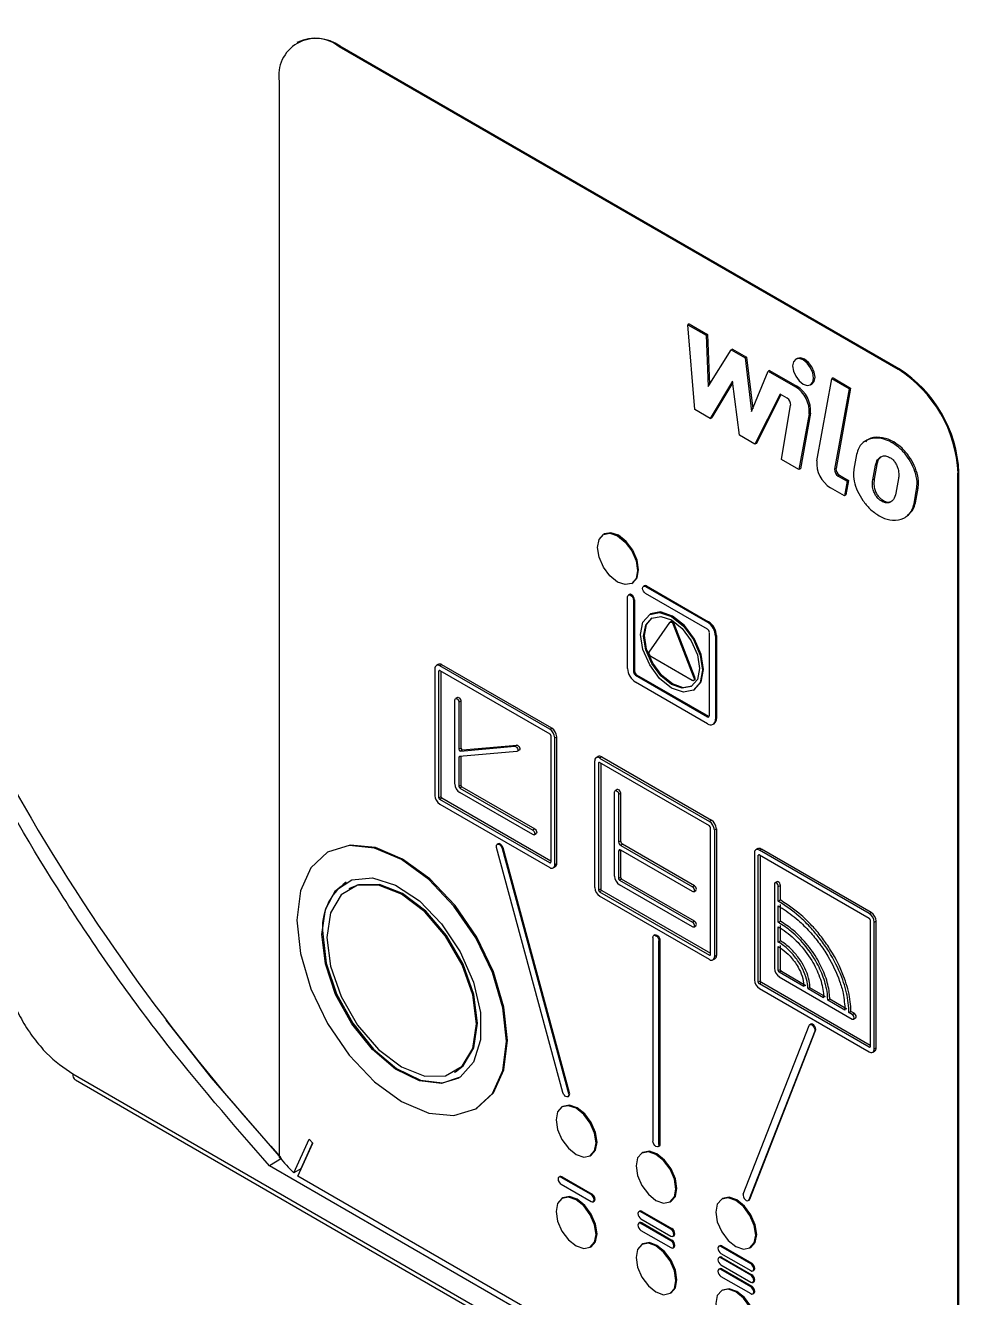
# Model space of a CAD drawing. Extents: x 150 to 4150, y 50 to 2920.
# Drawn here: x 3420.9 to 3504.5, y 1403 to 1515.7 of the extents above; entities that cross this region are included whole.
import ezdxf

# ---------------------------------------------------------------- set-up
doc = ezdxf.new("R2010")
doc.units = 0
doc.header["$LTSCALE"] = 10
doc.linetypes.add('SLD-KATı', pattern=[0])
doc.layers.get('0').update_dxf_attribs({"linetype": 'CONTINUOUS'})

msp = doc.modelspace()

# ---------------------------------------------------------------- linework, layer by layer
at = {"color": 7, "linetype": 'SLD-KATı'}
for p, q in [((3445.03, 1514.26), (3444.94, 1514.21)), ((3448.69, 1513.84), (3448.78, 1513.89)), ((3498.19, 1485.27), (3448.69, 1513.84)), ((3498.28, 1485.32), (3448.78, 1513.89)), ((3443.39, 1510.78), (3443.39, 1415.47)), ((3479.7, 1489.29), (3479.57, 1489.21)), ((3480.19, 1481.71), (3479.57, 1489.21)), ((3479.57, 1489.21), (3481.18, 1488.29)), ((3479.7, 1489.29), (3481.31, 1488.36)), ((3481.31, 1488.36), (3481.18, 1488.29)), ((3481.18, 1488.29), (3481.37, 1483.75)), ((3481.31, 1488.36), (3481.49, 1483.94)), ((3481.37, 1483.75), (3483.41, 1487)), ((3483.53, 1487.07), (3483.41, 1487)), ((3483.41, 1487), (3484.65, 1486.29)), ((3483.53, 1487.07), (3484.77, 1486.36)), ((3484.77, 1486.36), (3484.65, 1486.29)), ((3484.65, 1486.29), (3485.2, 1481.53)), ((3484.77, 1486.36), (3485.31, 1481.78)), ((3489.25, 1486.24), (3489.13, 1486.17)), ((3498.28, 1485.32), (3498.19, 1485.27)), ((3483.53, 1484.21), (3481.55, 1480.93)), ((3484.15, 1479.43), (3483.53, 1484.21)), ((3485.2, 1481.53), (3486.69, 1485.11)), ((3486.81, 1485.18), (3486.69, 1485.11)), ((3486.69, 1485.11), (3489.09, 1483.72)), ((3486.81, 1485.18), (3489.22, 1483.79)), ((3490.99, 1477.17), (3492.31, 1484.43)), ((3492.43, 1484.51), (3492.31, 1484.43)), ((3493.86, 1483.54), (3492.31, 1484.43)), ((3492.43, 1484.51), (3493.98, 1483.61)), ((3483.55, 1484.1), (3481.68, 1481)), ((3487.74, 1483.07), (3485.51, 1478.64)), ((3487.81, 1483.03), (3485.64, 1478.71)), ((3488.37, 1482.71), (3487.74, 1483.07)), ((3489.22, 1483.79), (3489.09, 1483.72)), ((3490.44, 1483.9), (3490.56, 1483.97)), ((3493.86, 1483.54), (3492.56, 1476.42)), ((3493.98, 1483.61), (3492.69, 1476.5)), ((3493.86, 1483.54), (3493.98, 1483.61)), ((3487.87, 1477.28), (3488.67, 1482.11)), ((3481.55, 1480.93), (3480.19, 1481.71)), ((3481.55, 1480.93), (3481.68, 1481)), ((3490.31, 1481.32), (3489.41, 1476.39)), ((3490.43, 1481.39), (3489.54, 1476.46)), ((3490.43, 1481.39), (3490.31, 1481.32)), ((3485.51, 1478.64), (3484.15, 1479.43)), ((3485.64, 1478.71), (3485.51, 1478.64)), ((3497.67, 1478.77), (3497.8, 1478.84)), ((3494.51, 1477.73), (3494.27, 1476.44)), ((3489.41, 1476.39), (3487.87, 1477.28)), ((3489.54, 1476.46), (3489.41, 1476.39)), ((3492.56, 1476.42), (3492.69, 1476.5)), ((3495.95, 1475.48), (3496.18, 1476.77)), ((3496.3, 1476.84), (3496.07, 1475.55)), ((3496.3, 1476.84), (3496.18, 1476.77)), ((3492.99, 1475.9), (3492.87, 1475.82)), ((3492.87, 1475.82), (3493.67, 1475.36)), ((3492.99, 1475.9), (3493.79, 1475.43)), ((3493.67, 1475.36), (3493.43, 1474.07)), ((3493.79, 1475.43), (3493.56, 1474.14)), ((3493.79, 1475.43), (3493.67, 1475.36)), ((3496.07, 1475.55), (3495.95, 1475.48)), ((3498.22, 1475.59), (3497.99, 1474.3)), ((3503.49, 1476.08), (3503.58, 1476.13)), ((3503.49, 1380.78), (3503.49, 1476.08)), ((3503.58, 1380.83), (3503.58, 1476.13)), ((3493.43, 1474.07), (3492.21, 1474.78)), ((3493.56, 1474.14), (3493.43, 1474.07)), ((3499.6, 1473.37), (3499.83, 1474.66)), ((3499.72, 1473.44), (3499.95, 1474.73)), ((3499.83, 1474.66), (3499.95, 1474.73)), ((3496.83, 1473.68), (3496.7, 1473.61)), ((3496.79, 1473.55), (3496.7, 1473.61)), ((3496.92, 1473.63), (3496.79, 1473.55)), ((3496.83, 1473.68), (3496.92, 1473.63)), ((3499.72, 1473.44), (3499.6, 1473.37)), ((3472.19, 1470.69), (3472.1, 1470.64)), ((3474.6, 1466.31), (3474.69, 1466.36)), ((3475.73, 1466.09), (3475.64, 1466.04)), ((3474.23, 1458.78), (3474.23, 1465.11)), ((3474.4, 1465.33), (3474.31, 1465.28)), ((3475.82, 1466.03), (3475.91, 1466.08)), ((3475.82, 1466.03), (3481.3, 1462.86)), ((3481.3, 1462.25), (3475.82, 1465.41)), ((3475.91, 1466.08), (3481.39, 1462.91)), ((3474.76, 1464.8), (3474.85, 1464.85)), ((3474.76, 1464.8), (3474.76, 1458.47)), ((3474.85, 1464.85), (3474.85, 1458.52)), ((3476.13, 1460.23), (3477.97, 1462.85)), ((3476.27, 1463.61), (3476.19, 1463.56)), ((3478.09, 1462.92), (3478, 1462.87)), ((3478.36, 1462.72), (3478.28, 1462.67)), ((3480.2, 1457.99), (3478.36, 1462.72)), ((3481.39, 1462.91), (3481.3, 1462.86)), ((3478.28, 1462.67), (3480.11, 1457.94)), ((3481.48, 1454.59), (3481.48, 1461.94)), ((3482.01, 1461.64), (3482.1, 1461.69)), ((3482.01, 1461.64), (3482.01, 1454.29)), ((3482.1, 1461.69), (3482.1, 1454.34)), ((3479.96, 1457.72), (3476.29, 1459.84)), ((3457.17, 1458.75), (3457.17, 1447.52)), ((3457.48, 1459.14), (3457.3, 1459.03)), ((3457.53, 1447.32), (3457.53, 1458.54)), ((3457.79, 1459.1), (3457.62, 1459)), ((3467.34, 1453.39), (3457.62, 1459)), ((3457.62, 1458.59), (3467.34, 1452.98)), ((3457.71, 1447.42), (3457.71, 1458.54)), ((3467.52, 1453.49), (3457.79, 1459.1)), ((3474.76, 1458.47), (3474.85, 1458.52)), ((3474.94, 1458.17), (3475.03, 1458.22)), ((3475.03, 1458.22), (3481.39, 1454.54)), ((3474.94, 1458.17), (3481.3, 1454.49)), ((3481.3, 1453.88), (3474.94, 1457.55)), ((3480.08, 1457.71), (3480.17, 1457.76)), ((3480.11, 1457.94), (3480.2, 1457.99)), ((3458.94, 1448.54), (3458.94, 1455.99)), ((3459.17, 1456.21), (3458.99, 1456.11)), ((3480.06, 1456.85), (3480.15, 1456.9)), ((3459.47, 1455.89), (3459.3, 1455.79)), ((3459.3, 1455.79), (3459.3, 1451.62)), ((3459.47, 1455.89), (3459.47, 1451.72)), ((3481.3, 1454.49), (3481.39, 1454.54)), ((3481.8, 1453.83), (3481.89, 1453.88)), ((3482.1, 1454.34), (3482.01, 1454.29)), ((3467.34, 1453.39), (3467.52, 1453.49)), ((3467.43, 1452.83), (3467.43, 1441.6)), ((3467.78, 1452.62), (3467.96, 1452.73)), ((3467.78, 1441.4), (3467.78, 1452.62)), ((3467.96, 1441.5), (3467.96, 1452.73)), ((3459.3, 1451.62), (3459.47, 1451.72)), ((3459.43, 1451.45), (3464.24, 1451.88)), ((3459.61, 1451.56), (3459.43, 1451.45)), ((3459.61, 1451.56), (3464.42, 1451.99)), ((3464.42, 1451.99), (3464.24, 1451.88)), ((3464.46, 1451.44), (3464.63, 1451.54)), ((3459.3, 1450.91), (3459.3, 1448.34)), ((3464.42, 1451.43), (3459.34, 1450.97)), ((3459.47, 1450.99), (3459.47, 1448.44)), ((3471.32, 1439.36), (3471.32, 1450.58)), ((3471.62, 1450.97), (3471.45, 1450.87)), ((3471.67, 1450.38), (3471.67, 1439.15)), ((3471.94, 1450.94), (3471.76, 1450.84)), ((3471.76, 1450.84), (3481.48, 1445.23)), ((3481.48, 1444.82), (3471.76, 1450.43)), ((3471.85, 1450.38), (3471.85, 1439.25)), ((3471.94, 1450.94), (3481.66, 1445.33)), ((3459.3, 1448.34), (3459.47, 1448.44)), ((3459.56, 1448.29), (3459.38, 1448.18)), ((3459.38, 1448.18), (3465.84, 1444.46)), ((3459.56, 1448.29), (3466.01, 1444.56)), ((3457.53, 1447.32), (3457.71, 1447.42)), ((3457.79, 1447.27), (3457.62, 1447.16)), ((3467.34, 1441.55), (3457.62, 1447.16)), ((3467.43, 1441.7), (3457.79, 1447.27)), ((3465.84, 1444.05), (3459.38, 1447.78)), ((3473.08, 1440.38), (3473.08, 1447.83)), ((3473.31, 1448.04), (3473.14, 1447.94)), ((3473.62, 1447.73), (3473.44, 1447.62)), ((3473.44, 1447.62), (3473.44, 1443.4)), ((3473.62, 1443.5), (3473.62, 1447.73)), ((3457.62, 1446.75), (3467.34, 1441.14)), ((3481.66, 1445.33), (3481.48, 1445.23)), ((3466.01, 1444.56), (3465.84, 1444.46)), ((3465.96, 1444.04), (3466.14, 1444.14)), ((3481.57, 1433.44), (3481.57, 1444.66)), ((3482.1, 1444.56), (3481.92, 1444.46)), ((3481.92, 1444.46), (3481.92, 1433.23)), ((3482.1, 1444.56), (3482.1, 1433.34)), ((3447.75, 1442.54), (3447.66, 1442.49)), ((3468.5, 1421.21), (3462.63, 1442.9)), ((3462.77, 1443.24), (3462.69, 1443.19)), ((3463.21, 1442.88), (3463.12, 1442.83)), ((3463.12, 1442.83), (3469, 1421.13)), ((3469.09, 1421.18), (3463.21, 1442.88)), ((3473.44, 1443.4), (3473.62, 1443.5)), ((3473.62, 1442.69), (3473.44, 1442.59)), ((3473.44, 1442.59), (3473.44, 1440.17)), ((3473.79, 1443.2), (3473.62, 1443.1)), ((3473.62, 1443.1), (3479.98, 1439.42)), ((3479.98, 1439.01), (3473.62, 1442.69)), ((3473.62, 1440.28), (3473.62, 1442.69)), ((3480.16, 1439.52), (3473.79, 1443.2)), ((3485.77, 1442.81), (3485.59, 1442.71)), ((3485.9, 1442.67), (3486.08, 1442.78)), ((3495.62, 1437.06), (3485.9, 1442.67)), ((3495.8, 1437.16), (3486.08, 1442.78)), ((3467.78, 1441.4), (3467.96, 1441.5)), ((3485.46, 1442.42), (3485.46, 1431.19)), ((3485.81, 1430.99), (3485.81, 1442.22)), ((3485.9, 1442.27), (3495.62, 1436.65)), ((3485.99, 1431.09), (3485.99, 1442.22)), ((3467.65, 1441.11), (3467.83, 1441.21)), ((3473.44, 1440.17), (3473.62, 1440.28)), ((3449.62, 1439.29), (3449.54, 1439.24)), ((3471.67, 1439.15), (3471.85, 1439.25)), ((3471.94, 1439.1), (3471.76, 1439)), ((3471.94, 1439.1), (3481.57, 1433.54)), ((3473.7, 1440.12), (3473.53, 1440.02)), ((3473.53, 1440.02), (3479.98, 1436.3)), ((3479.98, 1435.89), (3473.53, 1439.61)), ((3480.16, 1436.4), (3473.7, 1440.12)), ((3480.16, 1439.52), (3479.98, 1439.42)), ((3480.1, 1439), (3480.28, 1439.1)), ((3487.23, 1439.66), (3487.23, 1432.21)), ((3487.46, 1439.88), (3487.28, 1439.78)), ((3487.58, 1439.46), (3487.76, 1439.56)), ((3487.58, 1438.16), (3487.58, 1439.46)), ((3487.76, 1438.27), (3487.76, 1439.56)), ((3471.76, 1439), (3481.48, 1433.39)), ((3481.48, 1432.98), (3471.76, 1438.59)), ((3487.58, 1438.16), (3487.76, 1438.27)), ((3487.58, 1436.29), (3487.58, 1437.75)), ((3487.76, 1436.39), (3487.76, 1437.85)), ((3495.62, 1437.06), (3495.8, 1437.16)), ((3480.16, 1436.4), (3479.98, 1436.3)), ((3480.1, 1435.87), (3480.28, 1435.98)), ((3487.58, 1436.29), (3487.76, 1436.39)), ((3487.58, 1434.53), (3487.58, 1435.89)), ((3487.76, 1434.64), (3487.76, 1435.99)), ((3495.71, 1436.5), (3495.71, 1425.27)), ((3496.07, 1436.3), (3496.24, 1436.4)), ((3496.07, 1425.07), (3496.07, 1436.3)), ((3496.24, 1425.17), (3496.24, 1436.4)), ((3476.48, 1434.95), (3476.48, 1416.9)), ((3476.64, 1435.17), (3476.56, 1435.12)), ((3477.01, 1434.64), (3477.1, 1434.69)), ((3477.01, 1416.59), (3477.01, 1434.64)), ((3477.1, 1434.69), (3477.1, 1416.64)), ((3487.58, 1434.53), (3487.76, 1434.64)), ((3487.58, 1432.01), (3487.58, 1434.13)), ((3487.76, 1432.11), (3487.76, 1434.23)), ((3481.79, 1432.95), (3481.97, 1433.05)), ((3482.1, 1433.34), (3481.92, 1433.23)), ((3487.58, 1432.01), (3487.76, 1432.11)), ((3487.85, 1431.96), (3487.67, 1431.86)), ((3489.84, 1430.6), (3487.67, 1431.86)), ((3487.67, 1431.45), (3494.12, 1427.72)), ((3487.85, 1431.96), (3490.02, 1430.7)), ((3485.81, 1430.99), (3485.99, 1431.09)), ((3486.08, 1430.94), (3485.9, 1430.83)), ((3495.62, 1425.22), (3485.9, 1430.83)), ((3485.9, 1430.43), (3495.62, 1424.81)), ((3495.71, 1425.38), (3486.08, 1430.94)), ((3490.38, 1430.49), (3490.21, 1430.39)), ((3491.59, 1429.59), (3490.21, 1430.39)), ((3491.77, 1429.69), (3490.38, 1430.49)), ((3492.13, 1429.48), (3491.96, 1429.38)), ((3493.48, 1428.5), (3491.96, 1429.38)), ((3493.66, 1428.6), (3492.13, 1429.48)), ((3493.83, 1428.3), (3494.01, 1428.4)), ((3494.12, 1428.13), (3493.83, 1428.3)), ((3494.3, 1428.23), (3494.01, 1428.4)), ((3494.12, 1428.13), (3494.3, 1428.23)), ((3494.25, 1427.71), (3494.42, 1427.81)), ((3484.48, 1412.2), (3490.3, 1427.14)), ((3485.07, 1411.75), (3490.88, 1426.69)), ((3490.45, 1427.26), (3490.36, 1427.21)), ((3490.8, 1426.64), (3490.88, 1426.69)), ((3490.8, 1426.64), (3484.98, 1411.7)), ((3495.94, 1424.78), (3496.11, 1424.88)), ((3496.07, 1425.07), (3496.24, 1425.17)), ((3425.1, 1422.85), (3520.9, 1367.55)), ((3425.33, 1422.33), (3521.13, 1367.03)), ((3458.91, 1423), (3459, 1423.05)), ((3469, 1421.13), (3469.09, 1421.18)), ((3468.51, 1419.98), (3468.42, 1419.93)), ((3468.94, 1420.85), (3469.03, 1420.9)), ((3460.78, 1419.76), (3460.87, 1419.81)), ((3444.67, 1414.09), (3446.03, 1417.07)), ((3445.03, 1413.81), (3446.36, 1416.73)), ((3446.34, 1416.75), (3445.29, 1414.45)), ((3446.03, 1417.07), (3446.36, 1416.73)), ((3477.1, 1416.64), (3477.01, 1416.59)), ((3470.92, 1415.6), (3471.01, 1415.65)), ((3475.58, 1415.9), (3475.49, 1415.85)), ((3476.93, 1416.42), (3477.02, 1416.47)), ((3443.6, 1415.35), (3442.53, 1414.7)), ((3470.56, 1398.52), (3442.53, 1414.7)), ((3445.29, 1414.45), (3444.67, 1414.09)), ((3445.29, 1414.37), (3445.23, 1414.41)), ((3470.6, 1399.04), (3445.03, 1413.81)), ((3468.25, 1413.76), (3468.16, 1413.71)), ((3468.35, 1413.69), (3468.44, 1413.75)), ((3471, 1412.16), (3468.35, 1413.69)), ((3468.44, 1413.75), (3471.09, 1412.21)), ((3468.35, 1413.08), (3471, 1411.55)), ((3471.09, 1412.21), (3471, 1412.16)), ((3468.51, 1411.88), (3468.42, 1411.83)), ((3471.19, 1411.53), (3471.27, 1411.58)), ((3477.99, 1411.52), (3478.08, 1411.57)), ((3482.65, 1411.82), (3482.57, 1411.77)), ((3484.92, 1411.63), (3485, 1411.68)), ((3485.07, 1411.75), (3484.98, 1411.7)), ((3475.32, 1410.7), (3475.23, 1410.65)), ((3475.42, 1410.63), (3475.51, 1410.68)), ((3478.07, 1409.1), (3475.42, 1410.63)), ((3475.42, 1410.02), (3478.07, 1408.49)), ((3475.51, 1410.68), (3478.16, 1409.15)), ((3475.32, 1409.68), (3475.23, 1409.63)), ((3475.42, 1409.61), (3475.51, 1409.66)), ((3478.07, 1408.08), (3475.42, 1409.61)), ((3475.42, 1409), (3478.07, 1407.47)), ((3475.51, 1409.66), (3478.16, 1408.13)), ((3478.16, 1409.15), (3478.07, 1409.1)), ((3470.92, 1407.5), (3471.01, 1407.55)), ((3475.58, 1407.8), (3475.49, 1407.75)), ((3478.16, 1408.13), (3478.07, 1408.08)), ((3478.26, 1408.47), (3478.35, 1408.52)), ((3478.26, 1407.45), (3478.35, 1407.5)), ((3482.39, 1407.64), (3482.3, 1407.59)), ((3482.49, 1407.57), (3482.58, 1407.62)), ((3485.14, 1406.04), (3482.49, 1407.57)), ((3482.58, 1407.62), (3485.23, 1406.09)), ((3485.06, 1407.44), (3485.15, 1407.49)), ((3482.39, 1406.62), (3482.3, 1406.57)), ((3482.49, 1406.96), (3485.14, 1405.43)), ((3482.49, 1406.55), (3482.58, 1406.6)), ((3485.14, 1405.02), (3482.49, 1406.55)), ((3482.58, 1406.6), (3485.23, 1405.07)), ((3482.39, 1405.6), (3482.3, 1405.55)), ((3482.49, 1405.94), (3485.14, 1404.41)), ((3482.49, 1405.53), (3482.58, 1405.58)), ((3485.14, 1404), (3482.49, 1405.53)), ((3482.58, 1405.58), (3485.23, 1404.05)), ((3485.23, 1406.09), (3485.14, 1406.04)), ((3485.33, 1405.41), (3485.42, 1405.46)), ((3482.49, 1404.92), (3485.14, 1403.39)), ((3485.23, 1405.07), (3485.14, 1405.02)), ((3485.33, 1404.39), (3485.42, 1404.44)), ((3477.99, 1403.42), (3478.08, 1403.47)), ((3482.65, 1403.71), (3482.57, 1403.66)), ((3485.23, 1404.05), (3485.14, 1404)), ((3485.33, 1403.37), (3485.42, 1403.42))]:
    msp.add_line(p, q, dxfattribs=at)
at = {"color": 8, "linetype": 'SLD-KATı'}
for p, q in [((3457.62, 1458.59), (3457.53, 1458.54)), ((3459.42, 1450.98), (3459.3, 1450.91)), ((3471.76, 1450.43), (3471.67, 1450.38)), ((3467.34, 1441.55), (3467.43, 1441.6)), ((3485.9, 1442.27), (3485.81, 1442.22)), ((3481.48, 1433.39), (3481.57, 1433.44)), ((3495.62, 1425.22), (3495.71, 1425.27))]:
    msp.add_line(p, q, dxfattribs=at)
at = {"color": 7, "linetype": 'SLD-KATı', "flags": 128}
for points in [[(3488.85, 1485.57), (3488.93, 1485.12), (3489.13, 1484.66), (3489.43, 1484.25), (3489.78, 1483.96), (3490.14, 1483.84), (3490.44, 1483.9), (3490.64, 1484.13), (3490.71, 1484.5), (3490.64, 1484.95), (3490.44, 1485.41), (3490.14, 1485.82), (3489.78, 1486.11), (3489.43, 1486.23), (3489.13, 1486.17), (3488.93, 1485.94), (3488.85, 1485.57)], [(3490.56, 1483.97), (3490.56, 1483.97), (3490.76, 1484.2), (3490.83, 1484.57), (3490.76, 1485.02), (3490.56, 1485.49), (3490.26, 1485.89), (3489.91, 1486.18), (3489.55, 1486.3), (3489.25, 1486.24)], [(3471.58, 1469.5), (3471.72, 1470.2), (3472.1, 1470.64), (3472.67, 1470.75), (3473.35, 1470.52), (3474.03, 1469.97), (3474.6, 1469.2), (3474.98, 1468.31), (3475.12, 1467.45), (3474.98, 1466.75), (3474.6, 1466.31), (3474.03, 1466.2), (3473.35, 1466.43), (3472.67, 1466.98), (3472.1, 1467.75), (3471.72, 1468.64), (3471.58, 1469.5)], [(3474.69, 1466.36), (3474.69, 1466.36), (3475.07, 1466.8), (3475.21, 1467.51), (3475.07, 1468.36), (3474.69, 1469.25), (3474.11, 1470.02), (3473.44, 1470.57), (3472.76, 1470.8), (3472.19, 1470.69)], [(3475.91, 1466.08), (3475.81, 1466.11), (3475.73, 1466.09)], [(3474.23, 1465.11), (3474.25, 1465.21), (3474.31, 1465.28), (3474.4, 1465.29), (3474.5, 1465.26), (3474.6, 1465.18), (3474.69, 1465.06), (3474.74, 1464.93), (3474.76, 1464.8)], [(3474.85, 1464.85), (3474.83, 1464.98), (3474.77, 1465.11), (3474.69, 1465.23), (3474.59, 1465.31), (3474.49, 1465.35), (3474.4, 1465.33)], [(3475.82, 1465.41), (3475.72, 1465.49), (3475.64, 1465.61), (3475.58, 1465.74), (3475.56, 1465.87), (3475.58, 1465.98), (3475.64, 1466.04), (3475.72, 1466.06), (3475.82, 1466.03)], [(3475.38, 1461.79), (3475.59, 1462.88), (3476.19, 1463.56), (3477.07, 1463.74), (3478.12, 1463.37), (3479.17, 1462.53), (3480.06, 1461.33), (3480.65, 1459.96), (3480.86, 1458.63), (3480.65, 1457.54), (3480.06, 1456.85), (3479.17, 1456.68), (3478.12, 1457.04), (3477.07, 1457.89), (3476.19, 1459.09), (3475.59, 1460.46), (3475.38, 1461.79)], [(3475.65, 1461.64), (3475.84, 1462.62), (3476.37, 1463.24), (3477.18, 1463.39), (3478.12, 1463.07), (3479.07, 1462.3), (3479.87, 1461.22), (3480.41, 1459.98), (3480.6, 1458.78), (3480.41, 1457.79), (3479.87, 1457.18), (3479.07, 1457.02), (3478.12, 1457.35), (3477.18, 1458.11), (3476.37, 1459.2), (3475.84, 1460.43), (3475.65, 1461.64)], [(3475.74, 1461.69), (3475.92, 1462.67), (3476.42, 1463.26)], [(3480.15, 1456.9), (3480.15, 1456.9), (3480.74, 1457.59), (3480.95, 1458.68), (3480.74, 1460.01), (3480.15, 1461.38), (3479.26, 1462.58), (3478.21, 1463.42), (3477.16, 1463.79), (3476.27, 1463.61)], [(3477.97, 1462.85), (3478, 1462.87), (3478.03, 1462.88), (3478.08, 1462.88), (3478.12, 1462.86), (3478.17, 1462.83), (3478.21, 1462.78), (3478.25, 1462.73), (3478.28, 1462.67)], [(3478.36, 1462.72), (3478.34, 1462.78), (3478.3, 1462.83), (3478.26, 1462.88), (3478.21, 1462.91), (3478.17, 1462.93), (3478.12, 1462.94), (3478.09, 1462.92)], [(3479.92, 1457.2), (3479.16, 1457.07), (3478.21, 1457.4), (3477.26, 1458.16), (3476.46, 1459.25), (3475.92, 1460.48), (3475.74, 1461.69)], [(3480.11, 1457.94), (3480.13, 1457.88), (3480.14, 1457.82), (3480.13, 1457.77), (3480.11, 1457.73), (3480.08, 1457.71), (3480.05, 1457.69), (3480.01, 1457.7), (3479.96, 1457.72)], [(3458.94, 1455.99), (3458.96, 1456.06), (3458.99, 1456.11), (3459.05, 1456.12), (3459.12, 1456.09), (3459.19, 1456.04), (3459.24, 1455.96), (3459.28, 1455.87), (3459.3, 1455.79)], [(3459.17, 1456.21), (3459.23, 1456.22), (3459.3, 1456.2), (3459.36, 1456.14), (3459.42, 1456.06), (3459.46, 1455.98), (3459.47, 1455.89)], [(3464.24, 1451.88), (3464.31, 1451.87), (3464.38, 1451.83), (3464.44, 1451.76), (3464.48, 1451.67), (3464.51, 1451.58), (3464.5, 1451.51), (3464.47, 1451.45), (3464.42, 1451.43)], [(3464.42, 1451.99), (3464.48, 1451.97), (3464.55, 1451.93), (3464.62, 1451.86), (3464.66, 1451.77), (3464.68, 1451.68), (3464.68, 1451.61), (3464.65, 1451.55), (3464.63, 1451.54)], [(3473.08, 1447.83), (3473.1, 1447.9), (3473.14, 1447.94), (3473.19, 1447.95), (3473.26, 1447.93), (3473.33, 1447.88), (3473.39, 1447.8), (3473.42, 1447.71), (3473.44, 1447.62)], [(3473.62, 1447.73), (3473.6, 1447.81), (3473.56, 1447.9), (3473.51, 1447.98), (3473.44, 1448.03), (3473.37, 1448.06), (3473.31, 1448.04)], [(3465.84, 1444.46), (3465.9, 1444.4), (3465.96, 1444.33), (3466, 1444.24), (3466.01, 1444.15), (3466, 1444.08), (3465.96, 1444.04), (3465.9, 1444.03), (3465.84, 1444.05)], [(3466.01, 1444.56), (3466.08, 1444.51), (3466.14, 1444.43), (3466.18, 1444.34), (3466.19, 1444.25), (3466.18, 1444.18), (3466.14, 1444.14)], [(3444.94, 1436.48), (3445.26, 1433.52), (3446.19, 1430.4), (3447.66, 1427.33), (3449.58, 1424.52), (3451.82, 1422.16), (3454.22, 1420.41), (3456.62, 1419.38), (3458.86, 1419.16), (3460.79, 1419.76), (3462.26, 1421.12), (3463.19, 1423.17), (3463.5, 1425.77), (3463.19, 1428.72), (3462.26, 1431.84), (3460.79, 1434.91), (3458.86, 1437.73), (3456.62, 1440.09), (3454.22, 1441.84), (3451.82, 1442.86), (3449.58, 1443.08), (3447.66, 1442.49), (3446.19, 1441.12), (3445.26, 1439.07), (3444.94, 1436.48)], [(3460.87, 1419.81), (3460.87, 1419.81), (3462.35, 1421.18), (3463.28, 1423.23), (3463.59, 1425.82), (3463.28, 1428.77), (3462.35, 1431.89), (3460.87, 1434.96), (3458.95, 1437.78), (3456.71, 1440.14), (3454.31, 1441.89), (3451.91, 1442.91), (3449.67, 1443.13), (3447.75, 1442.54)], [(3462.63, 1442.9), (3462.61, 1443.03), (3462.63, 1443.13), (3462.69, 1443.19), (3462.78, 1443.21), (3462.88, 1443.17), (3462.98, 1443.08), (3463.07, 1442.96), (3463.12, 1442.83)], [(3463.21, 1442.88), (3463.16, 1443.01), (3463.07, 1443.13), (3462.97, 1443.22), (3462.87, 1443.26), (3462.78, 1443.24), (3462.77, 1443.24)], [(3447.15, 1435.21), (3447.47, 1437.43), (3448.38, 1439.1), (3449.81, 1440.05), (3451.64, 1440.22), (3453.69, 1439.57), (3455.8, 1438.18), (3457.76, 1436.15), (3459.41, 1433.68), (3460.59, 1430.99), (3461.21, 1428.3), (3461.21, 1425.87), (3460.59, 1423.9), (3459.41, 1422.58), (3457.76, 1422.01), (3455.8, 1422.25), (3453.69, 1423.29), (3451.64, 1425.01), (3449.81, 1427.28), (3448.38, 1429.9), (3447.47, 1432.62), (3447.15, 1435.21)], [(3447.59, 1434.95), (3447.92, 1432.4), (3448.86, 1429.72), (3450.33, 1427.18), (3452.17, 1425.03), (3454.22, 1423.47), (3456.27, 1422.66), (3458.12, 1422.68), (3459.59, 1423.53), (3460.53, 1425.12), (3460.85, 1427.3), (3460.53, 1429.85), (3459.59, 1432.53), (3458.12, 1435.07), (3456.27, 1437.22), (3454.22, 1438.78), (3452.17, 1439.59), (3450.33, 1439.57), (3448.86, 1438.72), (3447.92, 1437.13), (3447.59, 1434.95)], [(3459, 1423.05), (3459.67, 1423.58), (3460.62, 1425.17), (3460.94, 1427.35), (3460.62, 1429.9), (3459.67, 1432.58), (3458.21, 1435.12), (3456.36, 1437.27), (3454.31, 1438.83), (3452.26, 1439.64), (3450.41, 1439.62), (3449.62, 1439.29)], [(3479.98, 1439.42), (3480.05, 1439.37), (3480.1, 1439.29), (3480.14, 1439.2), (3480.16, 1439.12), (3480.14, 1439.05), (3480.1, 1439), (3480.05, 1438.99), (3479.98, 1439.01)], [(3480.28, 1439.1), (3480.32, 1439.15), (3480.33, 1439.22), (3480.32, 1439.3), (3480.28, 1439.39), (3480.22, 1439.47), (3480.16, 1439.52)], [(3487.58, 1439.46), (3487.57, 1439.55), (3487.53, 1439.63), (3487.47, 1439.71), (3487.4, 1439.77), (3487.34, 1439.79), (3487.28, 1439.78), (3487.24, 1439.73), (3487.23, 1439.66)], [(3487.76, 1439.56), (3487.74, 1439.65), (3487.71, 1439.74), (3487.65, 1439.81), (3487.58, 1439.87), (3487.51, 1439.89), (3487.46, 1439.88)], [(3479.98, 1436.3), (3480.05, 1436.24), (3480.1, 1436.16), (3480.14, 1436.07), (3480.16, 1435.99), (3480.14, 1435.92), (3480.1, 1435.87), (3480.05, 1435.86), (3479.98, 1435.89)], [(3480.28, 1435.98), (3480.32, 1436.02), (3480.33, 1436.09), (3480.32, 1436.18), (3480.28, 1436.27), (3480.22, 1436.34), (3480.16, 1436.4)], [(3447.24, 1435.26), (3447.55, 1432.67), (3448.47, 1429.95), (3449.9, 1427.34), (3451.73, 1425.06), (3453.78, 1423.34), (3455.88, 1422.31), (3457.85, 1422.06), (3459.31, 1422.51)], [(3476.48, 1434.95), (3476.5, 1435.05), (3476.56, 1435.12), (3476.64, 1435.14), (3476.74, 1435.1), (3476.85, 1435.02), (3476.93, 1434.9), (3476.99, 1434.77), (3477.01, 1434.64)], [(3476.64, 1435.17), (3476.73, 1435.19), (3476.83, 1435.15), (3476.93, 1435.07), (3477.02, 1434.95), (3477.08, 1434.82), (3477.1, 1434.69)], [(3494.12, 1427.72), (3494.19, 1427.7), (3494.25, 1427.71), (3494.28, 1427.75), (3494.3, 1427.82), (3494.28, 1427.91), (3494.25, 1428), (3494.19, 1428.08), (3494.12, 1428.13)], [(3494.42, 1427.81), (3494.46, 1427.86), (3494.47, 1427.93), (3494.46, 1428.01), (3494.42, 1428.1), (3494.37, 1428.18), (3494.3, 1428.23)], [(3443.6, 1415.35), (3437.4, 1422.5), (3433.38, 1427.61)], [(3490.3, 1427.14), (3490.35, 1427.21), (3490.43, 1427.23), (3490.54, 1427.2), (3490.64, 1427.12), (3490.73, 1427.01), (3490.79, 1426.88), (3490.81, 1426.75), (3490.8, 1426.64)], [(3490.88, 1426.69), (3490.9, 1426.8), (3490.88, 1426.93), (3490.81, 1427.06), (3490.73, 1427.17), (3490.62, 1427.25), (3490.52, 1427.28), (3490.45, 1427.26)], [(3469, 1421.13), (3469.02, 1421.01), (3468.99, 1420.9), (3468.93, 1420.84), (3468.84, 1420.83), (3468.74, 1420.87), (3468.64, 1420.96), (3468.56, 1421.07), (3468.5, 1421.21)], [(3467.91, 1418.79), (3468.04, 1417.93), (3468.42, 1417.05), (3469, 1416.27), (3469.67, 1415.73), (3470.35, 1415.49), (3470.92, 1415.6), (3471.31, 1416.04), (3471.44, 1416.75), (3471.31, 1417.61), (3470.92, 1418.49), (3470.35, 1419.26), (3469.67, 1419.81), (3469, 1420.04), (3468.42, 1419.93), (3468.04, 1419.49), (3467.91, 1418.79)], [(3471.01, 1415.65), (3471.01, 1415.65), (3471.39, 1416.09), (3471.53, 1416.8), (3471.39, 1417.66), (3471.01, 1418.54), (3470.44, 1419.31), (3469.76, 1419.86), (3469.08, 1420.09), (3468.51, 1419.98)], [(3477.01, 1416.59), (3476.99, 1416.49), (3476.93, 1416.42), (3476.85, 1416.41), (3476.74, 1416.44), (3476.64, 1416.52), (3476.56, 1416.64), (3476.5, 1416.77), (3476.48, 1416.9)], [(3477.1, 1416.64), (3477.08, 1416.54), (3477.02, 1416.47)], [(3474.98, 1414.71), (3475.11, 1413.85), (3475.49, 1412.96), (3476.07, 1412.19), (3476.74, 1411.64), (3477.42, 1411.41), (3477.99, 1411.52), (3478.38, 1411.96), (3478.51, 1412.66), (3478.38, 1413.52), (3477.99, 1414.41), (3477.42, 1415.18), (3476.74, 1415.73), (3476.07, 1415.96), (3475.49, 1415.85), (3475.11, 1415.41), (3474.98, 1414.71)], [(3478.08, 1411.57), (3478.08, 1411.57), (3478.47, 1412.01), (3478.6, 1412.72), (3478.47, 1413.57), (3478.08, 1414.46), (3477.51, 1415.23), (3476.83, 1415.78), (3476.16, 1416.01), (3475.58, 1415.9)], [(3468.35, 1413.69), (3468.25, 1413.73), (3468.16, 1413.71), (3468.1, 1413.65), (3468.08, 1413.54), (3468.1, 1413.41), (3468.16, 1413.28), (3468.25, 1413.16), (3468.35, 1413.08)], [(3468.44, 1413.75), (3468.33, 1413.78), (3468.25, 1413.76)], [(3471, 1411.55), (3471.1, 1411.52), (3471.19, 1411.53), (3471.24, 1411.6), (3471.26, 1411.7), (3471.24, 1411.83), (3471.19, 1411.97), (3471.1, 1412.08), (3471, 1412.16)], [(3471.27, 1411.58), (3471.33, 1411.65), (3471.35, 1411.76), (3471.33, 1411.88), (3471.27, 1412.02), (3471.19, 1412.13), (3471.09, 1412.21)], [(3484.48, 1412.2), (3484.46, 1412.09), (3484.49, 1411.96), (3484.55, 1411.83), (3484.64, 1411.72), (3484.74, 1411.64), (3484.84, 1411.61), (3484.92, 1411.63), (3484.98, 1411.7)], [(3467.91, 1410.68), (3468.04, 1409.82), (3468.42, 1408.94), (3469, 1408.17), (3469.67, 1407.62), (3470.35, 1407.39), (3470.92, 1407.5), (3471.31, 1407.94), (3471.44, 1408.64), (3471.31, 1409.5), (3470.92, 1410.38), (3470.35, 1411.16), (3469.67, 1411.7), (3469, 1411.94), (3468.42, 1411.83), (3468.04, 1411.39), (3467.91, 1410.68)], [(3471.01, 1407.55), (3471.01, 1407.55), (3471.39, 1407.99), (3471.53, 1408.69), (3471.39, 1409.55), (3471.01, 1410.44), (3470.44, 1411.21), (3469.76, 1411.76), (3469.08, 1411.99), (3468.51, 1411.88)], [(3482.05, 1410.62), (3482.18, 1409.76), (3482.57, 1408.88), (3483.14, 1408.11), (3483.82, 1407.56), (3484.49, 1407.33), (3485.07, 1407.44), (3485.45, 1407.88), (3485.58, 1408.58), (3485.45, 1409.44), (3485.07, 1410.32), (3484.49, 1411.1), (3483.82, 1411.64), (3483.14, 1411.88), (3482.57, 1411.77), (3482.18, 1411.33), (3482.05, 1410.62)], [(3485.15, 1407.49), (3485.15, 1407.49), (3485.54, 1407.93), (3485.67, 1408.63), (3485.54, 1409.49), (3485.15, 1410.38), (3484.58, 1411.15), (3483.9, 1411.7), (3483.23, 1411.93), (3482.65, 1411.82)], [(3485, 1411.68), (3485.01, 1411.68), (3485.07, 1411.75)], [(3475.42, 1410.63), (3475.32, 1410.67), (3475.23, 1410.65), (3475.17, 1410.59), (3475.15, 1410.48), (3475.17, 1410.35), (3475.23, 1410.22), (3475.32, 1410.1), (3475.42, 1410.02)], [(3475.51, 1410.68), (3475.41, 1410.72), (3475.32, 1410.7)], [(3475.42, 1409.61), (3475.32, 1409.65), (3475.23, 1409.63), (3475.17, 1409.56), (3475.15, 1409.46), (3475.17, 1409.33), (3475.23, 1409.2), (3475.32, 1409.08), (3475.42, 1409)], [(3475.51, 1409.66), (3475.41, 1409.7), (3475.32, 1409.68)], [(3478.07, 1408.49), (3478.17, 1408.45), (3478.26, 1408.47), (3478.31, 1408.54), (3478.34, 1408.64), (3478.31, 1408.77), (3478.26, 1408.9), (3478.17, 1409.02), (3478.07, 1409.1)], [(3478.35, 1408.52), (3478.4, 1408.59), (3478.42, 1408.69), (3478.4, 1408.82), (3478.35, 1408.96), (3478.26, 1409.07), (3478.16, 1409.15)], [(3474.98, 1406.6), (3475.11, 1405.74), (3475.49, 1404.86), (3476.07, 1404.09), (3476.74, 1403.54), (3477.42, 1403.3), (3477.99, 1403.42), (3478.38, 1403.86), (3478.51, 1404.56), (3478.38, 1405.42), (3477.99, 1406.3), (3477.42, 1407.08), (3476.74, 1407.62), (3476.07, 1407.86), (3475.49, 1407.75), (3475.11, 1407.3), (3474.98, 1406.6)], [(3478.08, 1403.47), (3478.08, 1403.47), (3478.47, 1403.91), (3478.6, 1404.61), (3478.47, 1405.47), (3478.08, 1406.35), (3477.51, 1407.13), (3476.83, 1407.67), (3476.16, 1407.91), (3475.58, 1407.8)], [(3478.07, 1407.47), (3478.17, 1407.43), (3478.26, 1407.45), (3478.31, 1407.52), (3478.34, 1407.62), (3478.31, 1407.75), (3478.26, 1407.88), (3478.17, 1408), (3478.07, 1408.08)], [(3478.35, 1407.5), (3478.4, 1407.57), (3478.42, 1407.67), (3478.4, 1407.8), (3478.35, 1407.93), (3478.26, 1408.05), (3478.16, 1408.13)], [(3482.49, 1407.57), (3482.39, 1407.61), (3482.3, 1407.59), (3482.24, 1407.52), (3482.22, 1407.42), (3482.24, 1407.29), (3482.3, 1407.16), (3482.39, 1407.04), (3482.49, 1406.96)], [(3482.58, 1407.62), (3482.48, 1407.66), (3482.39, 1407.64)], [(3482.49, 1406.55), (3482.39, 1406.59), (3482.3, 1406.57), (3482.24, 1406.5), (3482.22, 1406.4), (3482.24, 1406.27), (3482.3, 1406.14), (3482.39, 1406.02), (3482.49, 1405.94)], [(3482.58, 1406.6), (3482.48, 1406.64), (3482.39, 1406.62)], [(3482.49, 1405.53), (3482.39, 1405.57), (3482.3, 1405.55), (3482.24, 1405.48), (3482.22, 1405.38), (3482.24, 1405.25), (3482.3, 1405.12), (3482.39, 1405), (3482.49, 1404.92)], [(3482.58, 1405.58), (3482.48, 1405.62), (3482.39, 1405.6)], [(3485.14, 1405.43), (3485.24, 1405.39), (3485.33, 1405.41), (3485.39, 1405.48), (3485.41, 1405.58), (3485.39, 1405.71), (3485.33, 1405.84), (3485.24, 1405.96), (3485.14, 1406.04)], [(3485.42, 1405.46), (3485.47, 1405.53), (3485.49, 1405.63), (3485.47, 1405.76), (3485.42, 1405.89), (3485.33, 1406.01), (3485.23, 1406.09)], [(3485.14, 1404.41), (3485.24, 1404.37), (3485.33, 1404.39), (3485.39, 1404.46), (3485.41, 1404.56), (3485.39, 1404.69), (3485.33, 1404.82), (3485.24, 1404.94), (3485.14, 1405.02)], [(3485.42, 1404.44), (3485.47, 1404.51), (3485.49, 1404.61), (3485.47, 1404.74), (3485.42, 1404.87), (3485.33, 1404.99), (3485.23, 1405.07)], [(3482.05, 1402.52), (3482.18, 1401.66), (3482.57, 1400.78), (3483.14, 1400), (3483.82, 1399.46), (3484.49, 1399.22), (3485.07, 1399.33), (3485.45, 1399.77), (3485.58, 1400.48), (3485.45, 1401.34), (3485.07, 1402.22), (3484.49, 1402.99), (3483.82, 1403.54), (3483.14, 1403.78), (3482.57, 1403.66), (3482.18, 1403.22), (3482.05, 1402.52)], [(3485.15, 1399.38), (3485.15, 1399.38), (3485.54, 1399.83), (3485.67, 1400.53), (3485.54, 1401.39), (3485.15, 1402.27), (3484.58, 1403.05), (3483.9, 1403.59), (3483.23, 1403.83), (3482.65, 1403.71)], [(3485.14, 1403.39), (3485.24, 1403.35), (3485.33, 1403.37), (3485.39, 1403.43), (3485.41, 1403.54), (3485.39, 1403.67), (3485.33, 1403.8), (3485.24, 1403.92), (3485.14, 1404)], [(3485.42, 1403.42), (3485.47, 1403.49), (3485.49, 1403.59), (3485.47, 1403.72), (3485.42, 1403.85), (3485.33, 1403.97), (3485.23, 1404.05)]]:
    msp.add_lwpolyline(points, dxfattribs=at)
at = {"color": 7, "linetype": 'SLD-KATı'}
for centre, radius, start, end in [((3446.62, 1511.3), 3.28, 50.7967, 189.214), ((3446.58, 1510.83), 3.77, 54.3824, 114.3071), ((3491.98, 1475.56), 11.53, 2.6055, 57.3945), ((3492.06, 1475.61), 11.53, 2.6055, 57.3945), ((3574.21, 1534.83), 176.99, 196.6384, 222.383), ((3487.73, 1481.52), 2.59, 355.6014, 58.175), ((3487.85, 1481.59), 2.59, 355.6014, 58.175), ((3488.03, 1482.16), 0.647, 355.6014, 58.175), ((3493.57, 1476.98), 2.59, 175.6014, 238.175), ((3493.21, 1476.37), 0.647, 175.6014, 238.175), ((3493.33, 1476.45), 0.647, 175.6014, 238.175), ((3480.48, 1461.57), 1.54, 2.6055, 57.3945), ((3480.57, 1461.62), 1.54, 2.6055, 57.3945), ((3481.1, 1461.93), 0.384, 2.6055, 57.3945), ((3476.44, 1460.13), 0.329, 161.2216, 241.1898), ((3457.44, 1458.79), 0.273, 50.7967, 189.214), ((3457.61, 1458.85), 0.314, 54.3824, 114.3071), ((3457.58, 1458.55), 0.0546, 50.7967, 189.214), ((3475.77, 1458.85), 1.54, 182.6055, 237.3945), ((3475.15, 1458.49), 0.384, 182.6055, 237.3945), ((3475.24, 1458.54), 0.384, 182.6055, 237.3945), ((3480.04, 1457.89), 0.191, 315.7382, 30.3458), ((3481.37, 1454.58), 0.109, 230.7967, 9.214), ((3481.58, 1454.22), 0.437, 230.7967, 9.214), ((3481.48, 1454.68), 0.159, 237.8986, 265.7044), ((3481.62, 1454.28), 0.48, 304.0564, 7.2558), ((3466.82, 1452.58), 0.961, 2.6055, 57.3945), ((3467.24, 1452.82), 0.192, 2.6055, 57.3945), ((3467, 1452.68), 0.961, 2.6055, 57.3945), ((3459.46, 1451.62), 0.165, 178.8081, 258.781), ((3459.64, 1451.72), 0.165, 178.8081, 258.781), ((3459.35, 1450.92), 0.055, 100.5468, 189.2519), ((3471.59, 1450.63), 0.273, 50.7967, 189.214), ((3471.75, 1450.69), 0.314, 54.3824, 114.3071), ((3471.72, 1450.39), 0.0546, 50.7967, 189.214), ((3459.9, 1448.58), 0.961, 182.6055, 237.3945), ((3459.49, 1448.35), 0.192, 182.6055, 237.3945), ((3459.66, 1448.45), 0.192, 182.6055, 237.3945), ((3458.13, 1447.56), 0.961, 182.6055, 237.3945), ((3457.72, 1447.32), 0.192, 182.6055, 237.3945), ((3457.9, 1447.43), 0.192, 182.6055, 237.3945), ((3480.96, 1444.42), 0.961, 2.6055, 57.3945), ((3481.38, 1444.66), 0.192, 2.6055, 57.3945), ((3481.14, 1444.52), 0.961, 2.6055, 57.3945), ((3473.82, 1443.42), 0.384, 182.6055, 237.3945), ((3473.55, 1442.6), 0.109, 50.7967, 189.214), ((3474, 1443.52), 0.384, 182.6055, 237.3945), ((3485.73, 1442.46), 0.273, 50.7967, 189.214), ((3485.89, 1442.52), 0.314, 54.3824, 114.3071), ((3467.37, 1441.59), 0.0546, 230.7967, 9.214), ((3467.51, 1441.35), 0.273, 230.7967, 9.214), ((3467.65, 1441.47), 0.308, 305.0133, 6.2988), ((3485.87, 1442.22), 0.0546, 50.7967, 189.214), ((3474.04, 1440.42), 0.961, 182.6055, 237.3945), ((3473.63, 1440.18), 0.192, 182.6055, 237.3945), ((3473.81, 1440.28), 0.192, 182.6055, 237.3945), ((3452.11, 1435.81), 4.9, 124.8223, 186.4898), ((3472.28, 1439.4), 0.961, 182.6055, 237.3945), ((3471.86, 1439.16), 0.192, 182.6055, 237.3945), ((3472.04, 1439.26), 0.192, 182.6055, 237.3945), ((3495.11, 1436.25), 0.961, 2.6055, 57.3945), ((3495.28, 1436.35), 0.961, 2.6055, 57.3945), ((3495.52, 1436.49), 0.192, 2.6055, 57.3945), ((3481.52, 1433.43), 0.0546, 230.7967, 9.214), ((3481.65, 1433.19), 0.273, 230.7967, 9.214), ((3481.8, 1433.3), 0.3, 304.0564, 7.2558), ((3486.42, 1431.24), 0.961, 182.6055, 237.3945), ((3488.19, 1432.26), 0.961, 182.6055, 237.3945), ((3487.77, 1432.02), 0.192, 182.6055, 237.3945), ((3487.95, 1432.12), 0.192, 182.6055, 237.3945), ((3486, 1431), 0.192, 182.6055, 237.3945), ((3486.18, 1431.1), 0.192, 182.6055, 237.3945), ((3495.66, 1425.26), 0.0546, 230.7967, 9.214), ((3495.8, 1425.03), 0.273, 230.7967, 9.214), ((3495.94, 1425.14), 0.308, 305.0133, 6.2988), ((3425.63, 1422.78), 0.541, 172.814, 235.8738), ((3468.86, 1421.08), 0.246, 311.3744, 24.6318), ((3559.55, 1522.3), 157.82, 222.603, 223.2895), ((3507.13, 1418.65), 37.99, 264.6405, 338.3052)]:
    msp.add_arc(centre, radius, start, end, dxfattribs=at)
for points in [[(3442.53, 1414.7), (3439.29, 1418.42), (3432.81, 1425.86), (3424.09, 1438.41), (3416.34, 1451.66), (3409.78, 1465.45), (3404.53, 1479.46), (3400.7, 1493.41), (3398.37, 1507.01), (3397.59, 1519.97), (3398.37, 1532.03), (3400.7, 1542.93), (3404.53, 1552.46), (3409.78, 1560.41), (3416.34, 1566.62), (3424.09, 1570.93), (3432.81, 1573.41), (3439.29, 1573.37), (3442.53, 1573.35)], [(3503.46, 1538.18), (3506.7, 1534.46), (3513.18, 1527.02), (3521.9, 1514.46), (3529.65, 1501.21), (3536.21, 1487.42), (3541.46, 1473.41), (3545.29, 1459.46), (3547.62, 1445.87), (3548.41, 1432.9), (3547.62, 1420.84), (3545.29, 1409.94), (3541.46, 1400.41), (3536.21, 1392.46), (3529.65, 1386.25), (3521.9, 1381.95), (3513.18, 1379.46), (3506.7, 1379.5), (3503.46, 1379.52)]]:
    msp.add_open_spline(points, degree=3, dxfattribs=at)
for points, knots in [([(3497.67, 1478.77), (3497.59, 1478.81), (3497.17, 1479.04), (3496.36, 1479.24), (3495.39, 1479.07), (3494.73, 1478.51), (3494.56, 1477.93), (3494.51, 1477.73)], [0, 0, 0, 0, 0.05772, 0.291452, 0.575987, 0.860796, 1, 1, 1, 1]), ([(3497.8, 1478.84), (3497.71, 1478.88), (3497.3, 1479.11), (3496.5, 1479.29), (3495.7, 1479.25), (3495.39, 1478.92), (3495.32, 1478.83)], [0, 0, 0, 0, 0.086491, 0.436728, 0.863091, 1, 1, 1, 1]), ([(3499.83, 1474.66), (3499.84, 1474.75), (3499.89, 1475.08), (3499.84, 1475.76), (3499.54, 1476.66), (3499.04, 1477.52), (3498.4, 1478.27), (3497.92, 1478.6), (3497.67, 1478.77)], [0, 0, 0, 0, 0.066068, 0.252088, 0.436968, 0.616628, 0.800973, 1, 1, 1, 1]), ([(3499.95, 1474.73), (3499.97, 1474.82), (3500.02, 1475.15), (3499.96, 1475.83), (3499.66, 1476.74), (3499.17, 1477.59), (3498.53, 1478.34), (3498.05, 1478.67), (3497.8, 1478.84)], [0, 0, 0, 0, 0.066068, 0.252088, 0.436968, 0.616628, 0.800973, 1, 1, 1, 1]), ([(3496.18, 1476.77), (3496.23, 1476.95), (3496.34, 1477.3), (3496.68, 1477.57), (3497.06, 1477.64), (3497.32, 1477.53), (3497.44, 1477.47)], [0, 0, 0, 0, 0.296542, 0.595255, 0.810121, 1, 1, 1, 1]), ([(3496.78, 1477.56), (3496.69, 1477.51), (3496.48, 1477.38), (3496.35, 1477.08), (3496.31, 1476.87), (3496.3, 1476.84)], [0, 0, 0, 0, 0.374608, 0.907727, 1, 1, 1, 1]), ([(3497.44, 1477.47), (3497.52, 1477.42), (3497.69, 1477.32), (3497.91, 1477.05), (3498.08, 1476.74), (3498.22, 1476.36), (3498.27, 1475.96), (3498.24, 1475.7), (3498.22, 1475.59)], [0, 0, 0, 0, 0.147009, 0.294524, 0.432719, 0.581698, 0.814991, 1, 1, 1, 1]), ([(3494.27, 1476.44), (3494.26, 1476.35), (3494.22, 1476.03), (3494.27, 1475.36), (3494.57, 1474.47), (3495.06, 1473.62), (3495.71, 1472.83), (3496.22, 1472.49), (3496.5, 1472.3)], [0, 0, 0, 0, 0.065274, 0.245025, 0.423938, 0.600334, 0.784889, 1, 1, 1, 1]), ([(3496.7, 1473.61), (3496.62, 1473.66), (3496.46, 1473.77), (3496.24, 1474.02), (3496.06, 1474.35), (3495.93, 1474.76), (3495.9, 1475.16), (3495.93, 1475.39), (3495.95, 1475.48)], [0, 0, 0, 0, 0.144128, 0.288756, 0.424366, 0.606653, 0.858288, 1, 1, 1, 1]), ([(3496.07, 1475.55), (3496.05, 1475.35), (3496.02, 1475.03), (3496.14, 1474.55), (3496.3, 1474.19), (3496.52, 1473.9), (3496.71, 1473.75), (3496.8, 1473.69), (3496.83, 1473.68)], [0, 0, 0, 0, 0.322904, 0.512236, 0.667683, 0.824012, 0.96113, 1, 1, 1, 1]), ([(3497.99, 1474.3), (3497.93, 1474.1), (3497.82, 1473.74), (3497.5, 1473.47), (3497.17, 1473.41), (3496.93, 1473.48), (3496.81, 1473.54), (3496.79, 1473.55)], [0, 0, 0, 0, 0.33431, 0.607909, 0.80865, 0.968438, 1, 1, 1, 1]), ([(3496.5, 1472.3), (3496.58, 1472.26), (3496.99, 1472.03), (3497.78, 1471.84), (3498.73, 1472.02), (3499.38, 1472.59), (3499.54, 1473.17), (3499.6, 1473.37)], [0, 0, 0, 0, 0.058422, 0.289305, 0.571132, 0.853609, 1, 1, 1, 1]), ([(3496.92, 1473.63), (3497.02, 1473.58), (3497.24, 1473.48), (3497.42, 1473.52), (3497.52, 1473.54)], [0, 0, 0, 0, 0.463432, 1, 1, 1, 1]), ([(3499.02, 1472.38), (3499.21, 1472.52), (3499.54, 1472.75), (3499.67, 1473.24), (3499.72, 1473.44)], [0, 0, 0, 0, 0.5767284, 1, 1, 1, 1]), ([(3493.83, 1428.3), (3493.83, 1428.44), (3493.81, 1429.13), (3493.62, 1430.2), (3493.05, 1431.9), (3492.3, 1433.38), (3491.32, 1434.79), (3490.45, 1435.84), (3489.21, 1437.08), (3488.21, 1437.75), (3487.58, 1438.16)], [0, 0, 0, 0, 0.038656, 0.194947, 0.272398, 0.471255, 0.570917, 0.670547, 0.795713, 1, 1, 1, 1]), ([(3494.01, 1428.4), (3494, 1428.54), (3493.99, 1429.23), (3493.79, 1430.3), (3493.22, 1432.01), (3492.47, 1433.48), (3491.5, 1434.89), (3490.63, 1435.94), (3489.39, 1437.18), (3488.38, 1437.85), (3487.76, 1438.27)], [0, 0, 0, 0, 0.038656, 0.194947, 0.272398, 0.471255, 0.570917, 0.670547, 0.795713, 1, 1, 1, 1]), ([(3487.58, 1437.75), (3487.7, 1437.67), (3488.29, 1437.32), (3489.23, 1436.6), (3490.34, 1435.51), (3491.22, 1434.44), (3492.19, 1432.99), (3492.91, 1431.47), (3493.4, 1429.82), (3493.45, 1428.99), (3493.48, 1428.5)], [0, 0, 0, 0, 0.041121, 0.206448, 0.330396, 0.447721, 0.556518, 0.760414, 0.857893, 1, 1, 1, 1]), ([(3491.96, 1429.38), (3491.95, 1429.52), (3491.94, 1430.1), (3491.68, 1431.23), (3491.02, 1432.74), (3490.02, 1434.22), (3488.82, 1435.48), (3487.96, 1436.03), (3487.58, 1436.29)], [0, 0, 0, 0, 0.055317, 0.230933, 0.406147, 0.600539, 0.820246, 1, 1, 1, 1]), ([(3487.58, 1435.89), (3487.7, 1435.82), (3488.29, 1435.46), (3489.36, 1434.55), (3490.52, 1433.04), (3491.3, 1431.44), (3491.57, 1430.29), (3491.59, 1429.72), (3491.59, 1429.59)], [0, 0, 0, 0, 0.060569, 0.305686, 0.551537, 0.747691, 0.944629, 1, 1, 1, 1]), ([(3492.13, 1429.48), (3492.13, 1429.62), (3492.11, 1430.2), (3491.86, 1431.33), (3491.19, 1432.84), (3490.19, 1434.32), (3489, 1435.58), (3488.14, 1436.14), (3487.76, 1436.39)], [0, 0, 0, 0, 0.055317, 0.230933, 0.406147, 0.600539, 0.820246, 1, 1, 1, 1]), ([(3490.21, 1430.39), (3490.2, 1430.53), (3490.18, 1430.94), (3489.97, 1431.7), (3489.52, 1432.61), (3488.87, 1433.5), (3488.19, 1434.15), (3487.74, 1434.43), (3487.58, 1434.53)], [0, 0, 0, 0, 0.092426, 0.269566, 0.449708, 0.649331, 0.87554, 1, 1, 1, 1]), ([(3490.38, 1430.49), (3490.38, 1430.63), (3490.36, 1431.04), (3490.15, 1431.8), (3489.7, 1432.71), (3489.05, 1433.6), (3488.37, 1434.25), (3487.92, 1434.54), (3487.76, 1434.64)], [0, 0, 0, 0, 0.092426, 0.269566, 0.449708, 0.649331, 0.87554, 1, 1, 1, 1]), ([(3418.82, 1433.72), (3418.91, 1432.76), (3419.04, 1431.27), (3419.82, 1429.14), (3420.63, 1427.51), (3421.63, 1426), (3423.09, 1424.26), (3424.31, 1423.4), (3425.1, 1422.85)], [0, 0, 0, 0, 0.239457, 0.369682, 0.5, 0.630222, 0.760543, 1, 1, 1, 1]), ([(3487.58, 1434.13), (3487.7, 1434.06), (3488.05, 1433.84), (3488.68, 1433.27), (3489.31, 1432.43), (3489.72, 1431.51), (3489.84, 1430.92), (3489.84, 1430.64), (3489.84, 1430.6)], [0, 0, 0, 0, 0.107992, 0.32559, 0.586772, 0.777537, 0.969043, 1, 1, 1, 1])]:
    msp.add_open_spline(points, degree=3, knots=knots, dxfattribs=at)

doc.saveas('drawing.dxf')
